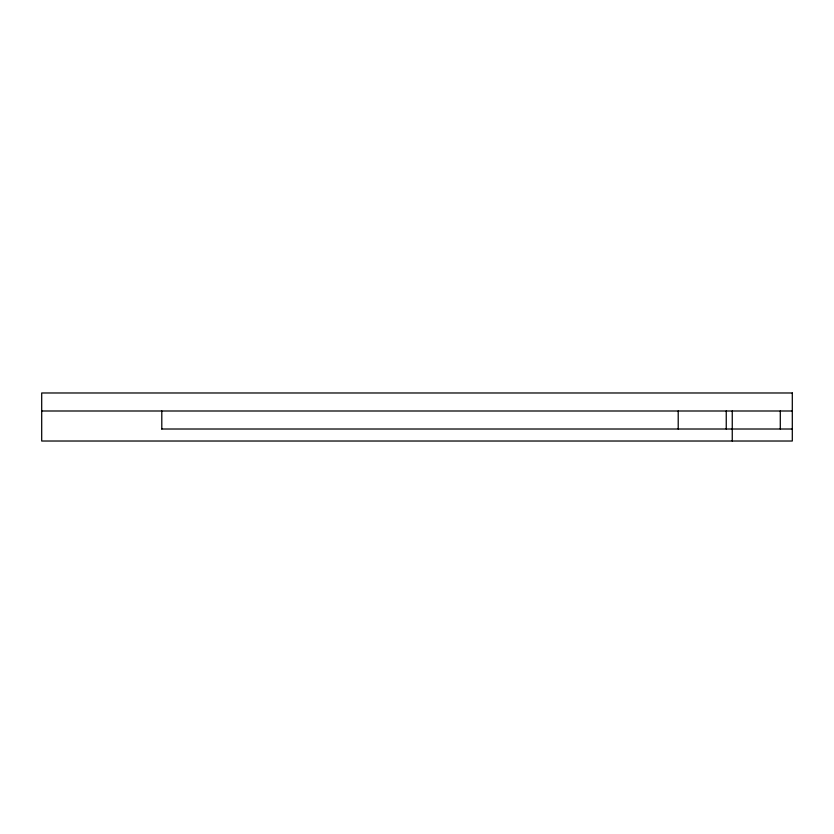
<?xml version="1.0" encoding="UTF-8"?>
<svg xmlns="http://www.w3.org/2000/svg" width="834" height="834" viewBox="0 0 834 834"><rect width="100%" height="100%" fill="white"/><g stroke="black" fill="none" stroke-linecap="round" stroke-linejoin="round"><path stroke-width="1.25" d="M41.7 410.995L792.3 410.995M161.723 429.01L792.3 429.01M780.29 410.995L780.29 429.01M732.252 410.995L732.252 441.019M726.247 410.995L726.247 429.01M678.209 410.995L678.209 429.01M161.796 410.995L161.796 429.01M792.3 392.981L41.7 392.981L41.7 441.019L792.3 441.019L792.3 392.981"/></g></svg>
